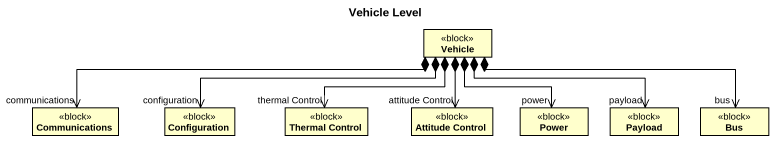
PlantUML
@startuml
title Vehicle Level
hide circle
hide empty members
class Vehicle <<block>>
class Communications <<block>>
class Configuration <<block>>
class "Thermal Control" as Thermal_Control <<block>>
class "Attitude Control" as Attitude_Control <<block>>
class Power <<block>>
class Payload <<block>>
class Bus <<block>>
Vehicle *-left-> "communications" Communications
Vehicle *-left-> "configuration" Configuration
Vehicle *-left-> "thermal Control" Thermal_Control
Vehicle *--> "attitude Control" Attitude_Control
Vehicle *--> "power" Power
Vehicle *-right-> "payload" Payload
Vehicle *-right-> "bus" Bus
@enduml
